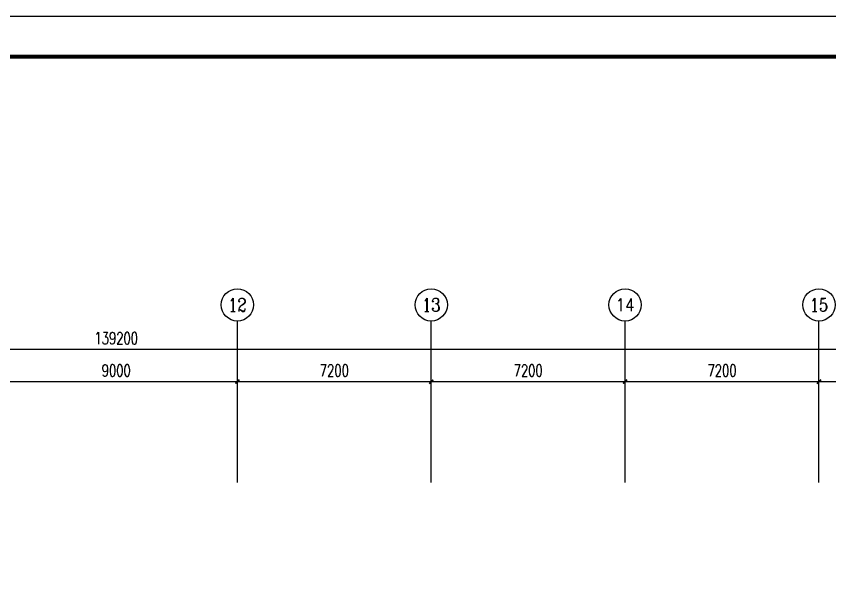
# Model space of a CAD drawing. Extents: x -70335 to 1144202, y 0 to 1100440.
# Drawn here: x 15829 to 46042, y 461699 to 483260 of the extents above; entities that cross this region are included whole.
import ezdxf
from ezdxf.enums import TextEntityAlignment as Align

# ---------------------------------------------------------------- set-up
doc = ezdxf.new("R2010")
doc.units = 0
doc.header["$LTSCALE"] = 1000
for name, color, linetype in [('3-建筑', 7, 'Continuous'), ('AXIS_TEXT', 7, 'Continuous'), ('BTTK', 7, 'Continuous'), ('PUB_TITLE', 4, 'Continuous'), ('改过图层标记', 3, 'Continuous')]:
    doc.layers.add(name, color=color, linetype=linetype)
doc.styles.add('_TCH_AXIS', font='COMPLEX', dxfattribs={"bigfont": 'GBCBIG'})
doc.styles.add('_TCH_DIM_T3', font='SIMPLEX', dxfattribs={"width": 0.705882, "bigfont": 'GBCBIG'})
doc.styles.add('COMPLEX', font='COMPLEX')
doc.styles.add('HZ(TK)', font='geniso.shx', dxfattribs={"width": 0.9, "bigfont": 'hztxt.shx'})
doc.dimstyles.new('_TCH_ARCH&&150', dxfattribs={"dimtxt": 446.25, "dimasz": 150, "dimexe": 375, "dimexo": 450, "dimgap": 189.375, "dimtad": 1, "dimdec": 0, "dimzin": 0, "dimdsep": 46, "dimtxsty": '_TCH_DIM_T3', "dimblk": 'ARCHTICK', "dimcen": 0.09, "dimclrt": 7, "dimazin": 2, "dimtfac": 1, "dimtdec": 0, "dimtix": 1, "dimtmove": 2, "dimatfit": 3, "dimfxl": 1, "dimtolj": 1, "dimtzin": 0, "dimarcsym": 0})

# ---------------------------------------------------------------- blocks, each defined once
blk = doc.blocks.new('vhtemplate_2019年新竖式图框_A1_1_2', base_point=(-420.5, 0))
at = {"layer": 'PUB_TITLE', "color": 7}
blk.add_lwpolyline([(-420.5, 594), (841, 594), (841, 0), (-420.5, 0)], close=True, dxfattribs=at)
at = {"layer": 'PUB_TITLE', "const_width": 1}
blk.add_lwpolyline([(-395.5, 10), (831, 10), (831, 584), (-395.5, 584)], close=True, dxfattribs=at)
at = {"layer": 'BTTK', "color": 4, "style": 'HZ(TK)', "width": 0.9}
for tag, p in [('合作单位', (796, 511.5)), ('建设单位', (796, 209.5)), ('工程名称', (796, 176.5)), ('子项名称', (806, 160)), ('图纸名称', (796, 141))]:
    blk.add_attdef(tag, text='', height=3.5, dxfattribs=at).set_placement(p, align=Align.MIDDLE_CENTER)
for tag, p in [('注册证书号', (808.5, 279)), ('注册印章号', (808.5, 271)), ('设计号', (806, 193)), ('图别', (789.75, 34)), ('图号', (822.25, 34)), ('版本号', (789.75, 26)), ('日期', (822.25, 26))]:
    blk.add_attdef(tag, text='', height=3.5, dxfattribs=at).set_placement(p, align=Align.MIDDLE)
blk = doc.blocks.new('_ArchTick')
at = {"color": 0, "linetype": 'ByBlock', "const_width": 0.4}
blk.add_lwpolyline([(-0.5, -0.5), (0.5, 0.5)], dxfattribs=at)
blk = doc.blocks.new('*D2400')
at = {"layer": '3-建筑', "color": 0, "lineweight": -2, "transparency": 16777216}
for p, q in [((15042, 466389), (15042, 470064)), ((24042, 466389), (24042, 470064)), ((15042, 469689), (24042, 469689))]:
    blk.add_line(p, q, dxfattribs=at)
at = {"layer": 'Defpoints', "color": 0, "transparency": 16777216}
for p in [(24042, 469689), (15042, 465939), (24042, 465939)]:
    blk.add_point(p, dxfattribs=at)
at = {"layer": '3-建筑', "color": 0, "lineweight": -2, "transparency": 16777216, "xscale": 150, "yscale": 150, "zscale": 150, "rotation": 180}
blk.add_blockref('_ArchTick', (15042, 469689), dxfattribs=at)
at = {"layer": '3-建筑', "color": 0, "lineweight": -2, "transparency": 16777216, "xscale": 150, "yscale": 150, "zscale": 150}
blk.add_blockref('_ArchTick', (24042, 469689), dxfattribs=at)
at = {"layer": '3-建筑', "color": 7, "transparency": 16777216, "insert": (19542, 470101), "char_height": 446.2, "attachment_point": 5, "style": '_TCH_DIM_T3'}
blk.add_mtext('\\A1;9000', dxfattribs=at)
blk = doc.blocks.new('*D2401')
at = {"layer": '3-建筑', "color": 0, "lineweight": -2, "transparency": 16777216}
for p, q in [((24042, 466389), (24042, 470064)), ((31242, 466389), (31242, 470064)), ((24042, 469689), (31242, 469689))]:
    blk.add_line(p, q, dxfattribs=at)
at = {"layer": 'Defpoints', "color": 0, "transparency": 16777216}
for p in [(31242, 469689), (24042, 465939), (31242, 465939)]:
    blk.add_point(p, dxfattribs=at)
at = {"layer": '3-建筑', "color": 0, "lineweight": -2, "transparency": 16777216, "xscale": 150, "yscale": 150, "zscale": 150, "rotation": 180}
blk.add_blockref('_ArchTick', (24042, 469689), dxfattribs=at)
at = {"layer": '3-建筑', "color": 0, "lineweight": -2, "transparency": 16777216, "xscale": 150, "yscale": 150, "zscale": 150}
blk.add_blockref('_ArchTick', (31242, 469689), dxfattribs=at)
at = {"layer": '3-建筑', "color": 7, "transparency": 16777216, "insert": (27642, 470101), "char_height": 446.2, "attachment_point": 5, "style": '_TCH_DIM_T3'}
blk.add_mtext('\\A1;7200', dxfattribs=at)
blk = doc.blocks.new('*D2402')
at = {"layer": '3-建筑', "color": 0, "lineweight": -2, "transparency": 16777216}
for p, q in [((31242, 466389), (31242, 470064)), ((38442, 466389), (38442, 470064)), ((31242, 469689), (38442, 469689))]:
    blk.add_line(p, q, dxfattribs=at)
at = {"layer": 'Defpoints', "color": 0, "transparency": 16777216}
for p in [(38442, 469689), (31242, 465939), (38442, 465939)]:
    blk.add_point(p, dxfattribs=at)
at = {"layer": '3-建筑', "color": 0, "lineweight": -2, "transparency": 16777216, "xscale": 150, "yscale": 150, "zscale": 150, "rotation": 180}
blk.add_blockref('_ArchTick', (31242, 469689), dxfattribs=at)
at = {"layer": '3-建筑', "color": 0, "lineweight": -2, "transparency": 16777216, "xscale": 150, "yscale": 150, "zscale": 150}
blk.add_blockref('_ArchTick', (38442, 469689), dxfattribs=at)
at = {"layer": '3-建筑', "color": 7, "transparency": 16777216, "insert": (34842, 470101), "char_height": 446.2, "attachment_point": 5, "style": '_TCH_DIM_T3'}
blk.add_mtext('\\A1;7200', dxfattribs=at)
blk = doc.blocks.new('*D2403')
at = {"layer": '3-建筑', "color": 0, "lineweight": -2, "transparency": 16777216}
for p, q in [((38442, 466389), (38442, 470064)), ((45642, 466389), (45642, 470064)), ((38442, 469689), (45642, 469689))]:
    blk.add_line(p, q, dxfattribs=at)
at = {"layer": 'Defpoints', "color": 0, "transparency": 16777216}
for p in [(45642, 469689), (38442, 465939), (45642, 465939)]:
    blk.add_point(p, dxfattribs=at)
at = {"layer": '3-建筑', "color": 0, "lineweight": -2, "transparency": 16777216, "xscale": 150, "yscale": 150, "zscale": 150, "rotation": 180}
blk.add_blockref('_ArchTick', (38442, 469689), dxfattribs=at)
at = {"layer": '3-建筑', "color": 0, "lineweight": -2, "transparency": 16777216, "xscale": 150, "yscale": 150, "zscale": 150}
blk.add_blockref('_ArchTick', (45642, 469689), dxfattribs=at)
at = {"layer": '3-建筑', "color": 7, "transparency": 16777216, "insert": (42042, 470101), "char_height": 446.2, "attachment_point": 5, "style": '_TCH_DIM_T3'}
blk.add_mtext('\\A1;7200', dxfattribs=at)
blk = doc.blocks.new('*D2404')
at = {"layer": '3-建筑', "color": 0, "lineweight": -2, "transparency": 16777216}
for p, q in [((45642, 466389), (45642, 470064)), ((49092, 466389), (49092, 470064)), ((45642, 469689), (49092, 469689))]:
    blk.add_line(p, q, dxfattribs=at)
at = {"layer": 'Defpoints', "color": 0, "transparency": 16777216}
for p in [(49092, 469689), (45642, 465939), (49092, 465939)]:
    blk.add_point(p, dxfattribs=at)
at = {"layer": '3-建筑', "color": 0, "lineweight": -2, "transparency": 16777216, "xscale": 150, "yscale": 150, "zscale": 150, "rotation": 180}
blk.add_blockref('_ArchTick', (45642, 469689), dxfattribs=at)
at = {"layer": '3-建筑', "color": 0, "lineweight": -2, "transparency": 16777216, "xscale": 150, "yscale": 150, "zscale": 150}
blk.add_blockref('_ArchTick', (49092, 469689), dxfattribs=at)
at = {"layer": '3-建筑', "color": 7, "transparency": 16777216, "insert": (47367, 470101), "char_height": 446.2, "attachment_point": 5, "style": '_TCH_DIM_T3'}
blk.add_mtext('\\A1;3450', dxfattribs=at)
blk = doc.blocks.new('*D2412')
at = {"layer": '3-建筑', "color": 0, "lineweight": -2, "transparency": 16777216}
for p, q in [((-50058, 466389), (-50058, 471264)), ((89142, 466389), (89142, 471264)), ((-50058, 470889), (89142, 470889))]:
    blk.add_line(p, q, dxfattribs=at)
at = {"layer": 'Defpoints', "color": 0, "transparency": 16777216}
for p in [(89142, 470889), (-50058, 465939), (89142, 465939)]:
    blk.add_point(p, dxfattribs=at)
at = {"layer": '3-建筑', "color": 0, "lineweight": -2, "transparency": 16777216, "xscale": 150, "yscale": 150, "zscale": 150, "rotation": 180}
blk.add_blockref('_ArchTick', (-50058, 470889), dxfattribs=at)
at = {"layer": '3-建筑', "color": 0, "lineweight": -2, "transparency": 16777216, "xscale": 150, "yscale": 150, "zscale": 150}
blk.add_blockref('_ArchTick', (89142, 470889), dxfattribs=at)
at = {"layer": '3-建筑', "color": 7, "transparency": 16777216, "insert": (19542, 471301), "char_height": 446.2, "attachment_point": 5, "style": '_TCH_DIM_T3'}
blk.add_mtext('\\A1;139200', dxfattribs=at)
blk = doc.blocks.new('_AXISO')
blk.add_circle((0, 0), 0.5)
at = {"layer": 'AXIS_TEXT', "style": 'COMPLEX', "width": 1.041667}
blk.add_attdef('A', text='', height=0.56, dxfattribs=at).set_placement((-0.25, -0.28), (0.25, -0.28), align=Align.FIT)

msp = doc.modelspace()

# ---------------------------------------------------------------- linework, layer by layer
at = {"layer": '3-建筑'}
for p, q in [((24041.7, 465938.9), (24041.7, 471938.9)), ((31241.7, 465938.9), (31241.7, 471938.9)), ((38441.7, 465938.9), (38441.7, 471938.9)), ((45641.7, 465938.9), (45641.7, 471938.9))]:
    msp.add_line(p, q, dxfattribs=at)

# ---------------------------------------------------------------- block references
ref = msp.add_blockref('_AXISO', (24041.7, 472538.9), dxfattribs=dict(at, xscale=1200, yscale=1200, zscale=1200))
ref.add_attrib('A', '12', dxfattribs={"layer": 'AXIS_TEXT', "height": 492.67, "style": '_TCH_AXIS'}).set_placement((23701.5, 472292.5), (24381.9, 472292.5), align=Align.FIT)
ref = msp.add_blockref('_AXISO', (31241.7, 472538.9), dxfattribs=dict(at, xscale=1200, yscale=1200, zscale=1200))
ref.add_attrib('A', '13', dxfattribs={"layer": 'AXIS_TEXT', "height": 492.67, "style": '_TCH_AXIS'}).set_placement((30901.5, 472292.5), (31581.9, 472292.5), align=Align.FIT)
ref = msp.add_blockref('_AXISO', (38441.7, 472538.9), dxfattribs=dict(at, xscale=1200, yscale=1200, zscale=1200))
ref.add_attrib('A', '14', dxfattribs={"layer": 'AXIS_TEXT', "height": 471.11, "style": '_TCH_AXIS'}).set_placement((38094, 472303.3), (38789.4, 472303.3), align=Align.FIT)
ref = msp.add_blockref('_AXISO', (45641.7, 472538.9), dxfattribs=dict(at, xscale=1200, yscale=1200, zscale=1200))
ref.add_attrib('A', '15', dxfattribs={"layer": 'AXIS_TEXT', "height": 492.67, "style": '_TCH_AXIS'}).set_placement((45301.5, 472292.5), (45981.9, 472292.5), align=Align.FIT)
at = {"layer": '改过图层标记', "xscale": 150, "yscale": 150, "zscale": 150}
msp.add_blockref('vhtemplate_2019年新竖式图框_A1_1_2', (-70334.9, 394160.1), dxfattribs=at)

# ---------------------------------------------------------------- dimensions: what is measured, and where the dimension line sits
at = {"layer": '3-建筑'}
for p1, p2, distance, picture, middle in [((-50058.3, 465938.9), (89141.7, 465938.9), 4950, '*D2412', (19541.7, 471301.4)), ((15041.7, 465938.9), (24041.7, 465938.9), 3750, '*D2400', (19541.7, 470101.4)), ((24041.7, 465938.9), (31241.7, 465938.9), 3750, '*D2401', (27641.7, 470101.4)), ((31241.7, 465938.9), (38441.7, 465938.9), 3750, '*D2402', (34841.7, 470101.4)), ((38441.7, 465938.9), (45641.7, 465938.9), 3750, '*D2403', (42041.7, 470101.4)), ((45641.7, 465938.9), (49091.7, 465938.9), 3750, '*D2404', (47366.7, 470101.4))]:
    dim = msp.add_aligned_dim(p1=p1, p2=p2, distance=distance, dimstyle='_TCH_ARCH&&150', dxfattribs=at)
    dim.commit()
    dim.dimension.update_dxf_attribs({"geometry": picture, "text_midpoint": middle})

doc.saveas('drawing.dxf')
